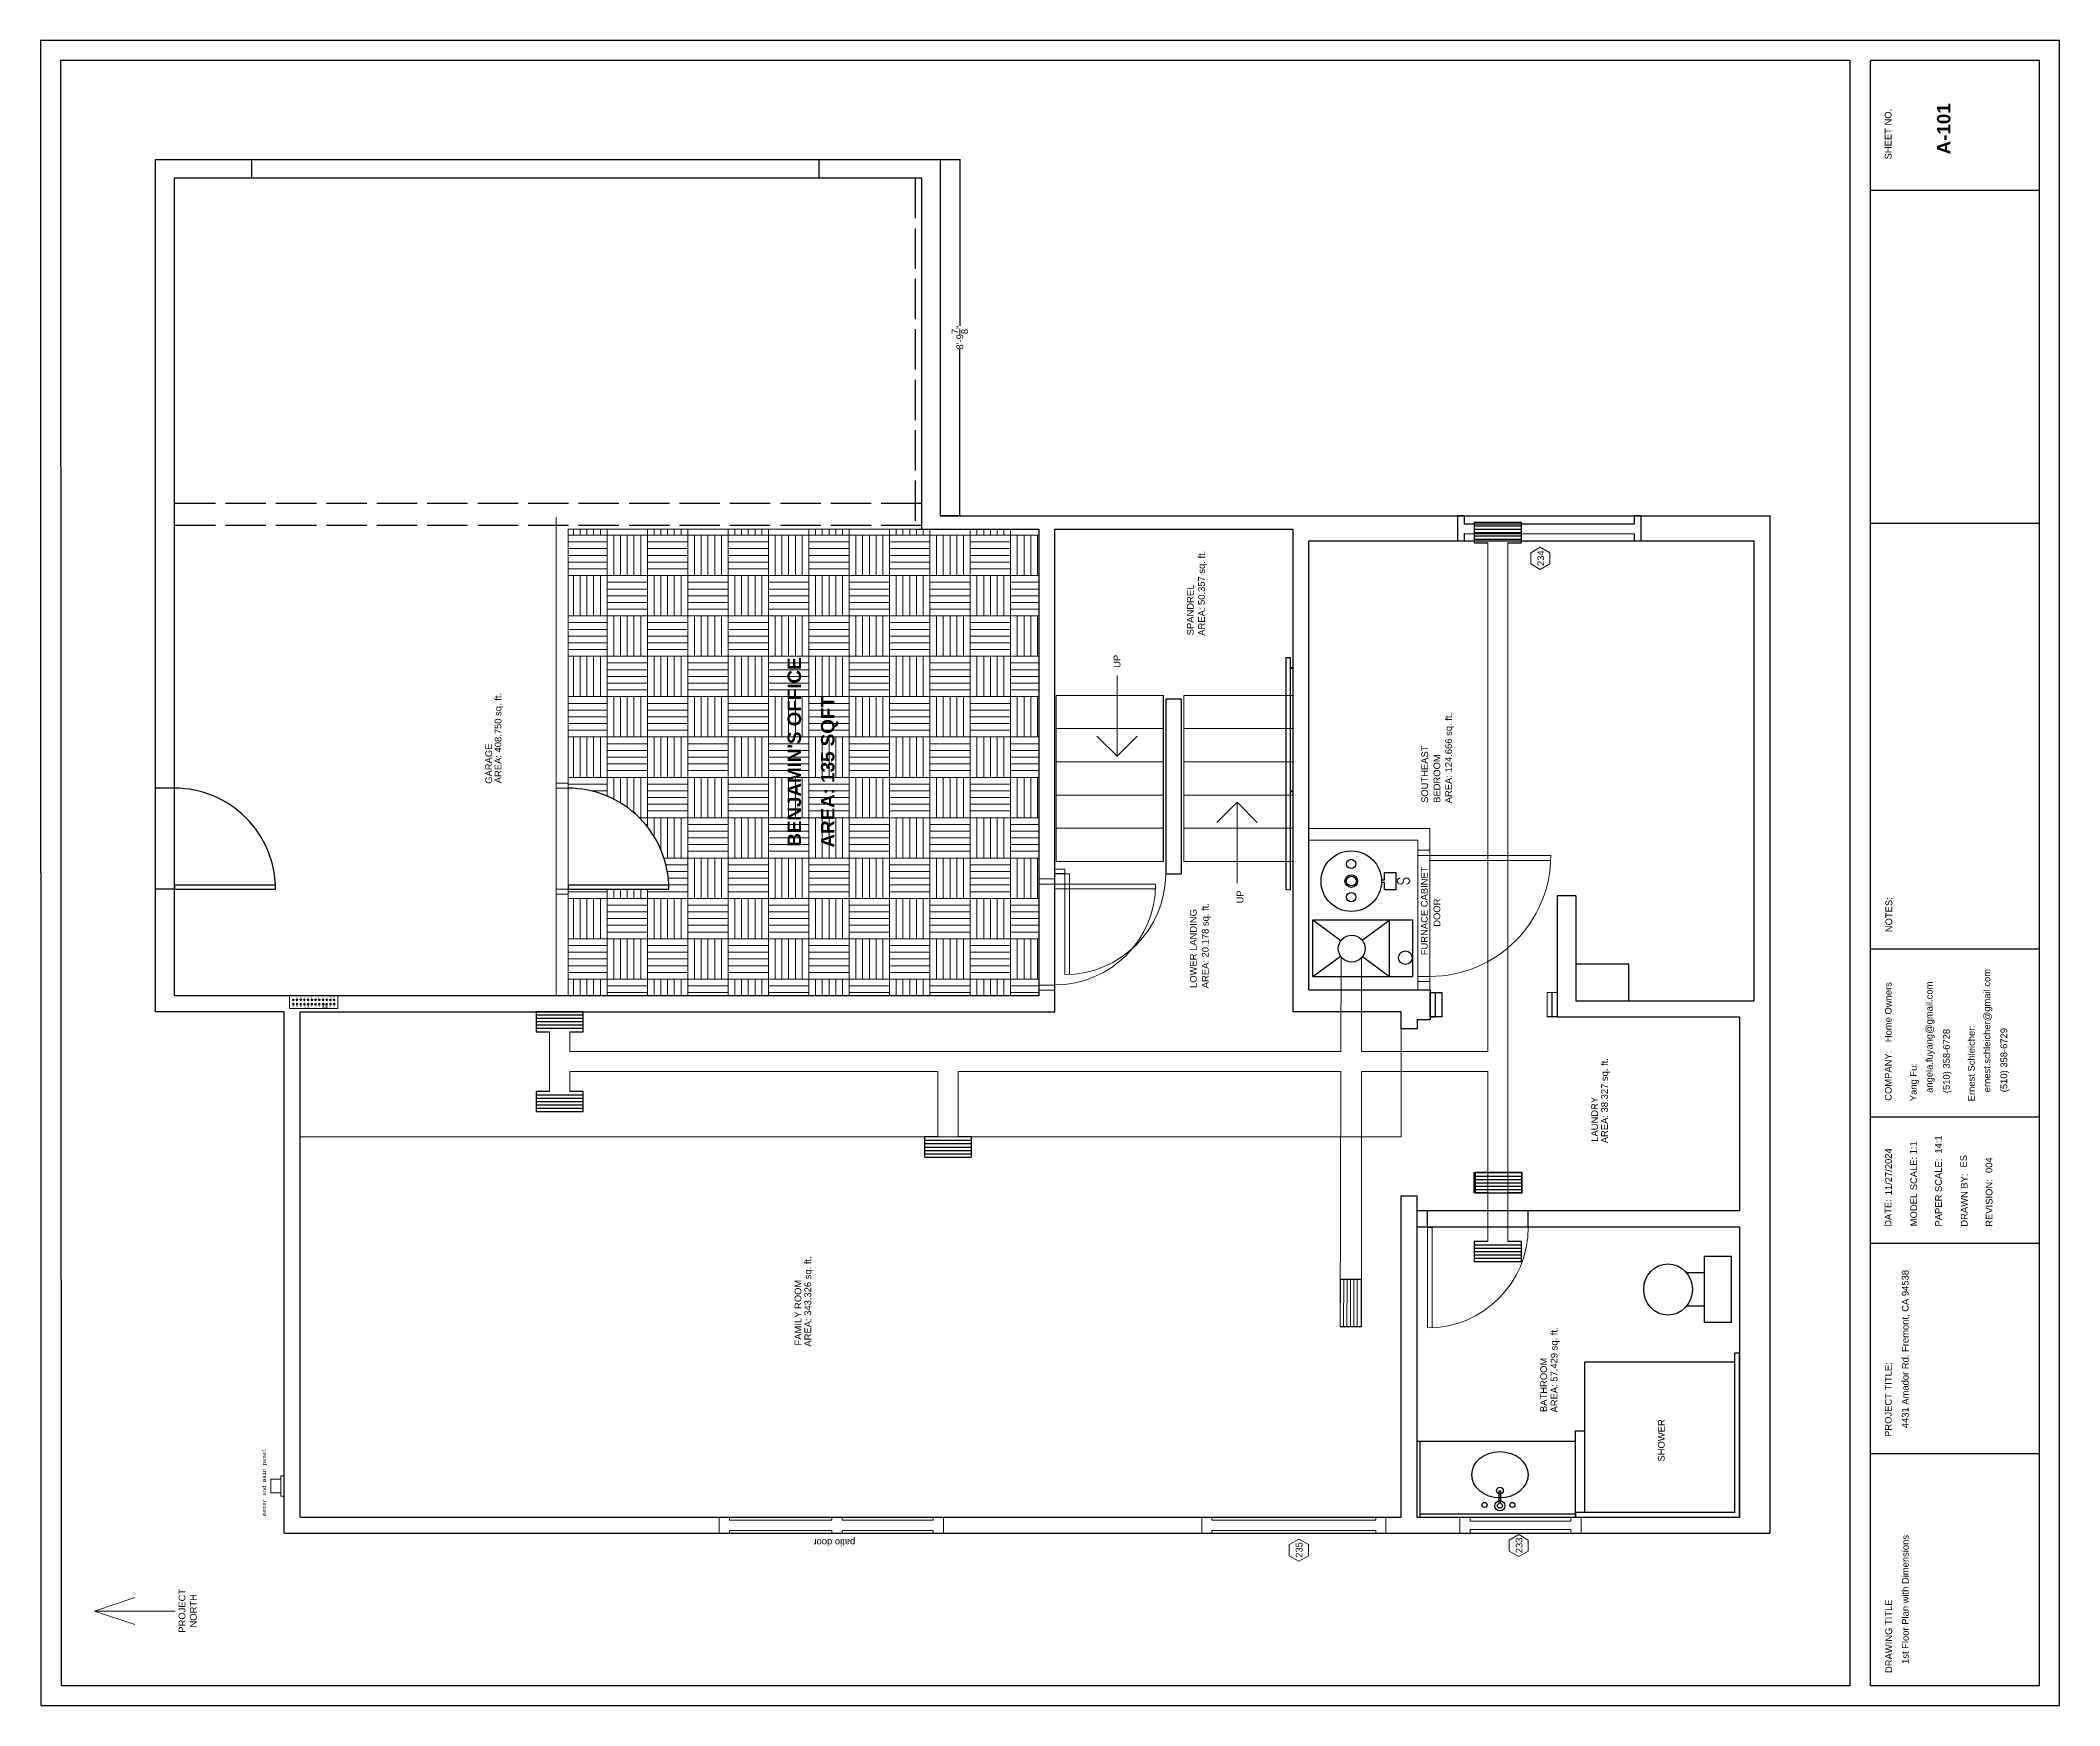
# Model space of a CAD drawing. Header units: inches. Extents: x -601 to 0, y 0 to 781.
# Drawn here: x -601 to 0, y 0 to 495 of the extents above; entities that cross this region are included whole.
import ezdxf

# ---------------------------------------------------------------- set-up
doc = ezdxf.new("R2010")
doc.units = ezdxf.units.IN
doc.header["$MEASUREMENT"] = 0
doc.linetypes.add('ACAD_ISO02W100', pattern=[15, 12, -3])
doc.layers.get('0').update_dxf_attribs({"color": 1, "lineweight": 9})
for name, color, linetype, lineweight in [('00-page-edge', 7, 'Continuous', 9), ('A101-Floorplan-1st-floor', 7, 'Continuous', 9), ('A101-Text', 7, 'Continuous', 9), ('M101-HVAC-1st-floor', 7, 'Continuous', 9)]:
    doc.layers.add(name, color=color, linetype=linetype, lineweight=lineweight)
doc.layers.add('Title Block', color=7, linetype='Continuous')
doc.layers.add('Title Block Text', color=7, linetype='Continuous')
doc.styles.add('Large', font='Arial Bold.ttf', dxfattribs={"height": 4})
doc.styles.add('Reg', font='Courier New.ttf', dxfattribs={"height": 1})
doc.styles.add('Small', font='Arial.ttf', dxfattribs={"height": 0.5})
doc.styles.get("Standard").update_dxf_attribs({"font": 'Arial.ttf', "height": 2})
doc.dimstyles.get("Standard").update_dxf_attribs({"dimtxt": 0.18, "dimasz": 0.1175, "dimexe": 0.18, "dimexo": 0.0625, "dimgap": 0.09, "dimtad": 0, "dimtoh": 1, "dimdec": 3, "dimzin": 0, "dimdsep": 46, "dimlunit": 4, "dimtxsty": 'Standard', "dimblk": 'ARCHTICK', "dimblk1": 'ARCHTICK', "dimblk2": 'ARCHTICK', "dimcen": 0.09, "dimadec": 1, "dimazin": 0, "dimtfac": 1, "dimtdec": 3, "dimtofl": 0, "dimtmove": 0, "dimatfit": 3, "dimfxl": 1, "dimtolj": 1, "dimtzin": 0, "dimarcsym": 0})

# ---------------------------------------------------------------- blocks, each defined once
blk = doc.blocks.new('L1-bathroom-door')
at = {"layer": 'A101-Floorplan-1st-floor'}
for p, q in [((0, 0), (-30, 0)), ((0, -1.375), (-30, -1.375))]:
    blk.add_line(p, q, dxfattribs=at)
at = {"layer": 'A101-Floorplan-1st-floor', "lineweight": 30}
blk.add_line((0, 0), (0, -1.375), dxfattribs=at)
at = {"layer": 'A101-Floorplan-1st-floor'}
blk.add_arc((0, 0), 30, 180, 270, dxfattribs=at)
blk = doc.blocks.new('L1-bathroom-window')
at = {"layer": 'A101-Floorplan-1st-floor'}
for p, q in [((0, 36), (-4.76, 36)), ((-3.69, 33), (-4.76, 33)), ((-3.69, 3), (-3.69, 33)), ((0, 33), (-1.19, 33)), ((-1.19, 3), (-1.19, 33)), ((-4.76, 3), (-3.69, 3)), ((-4.76, 0), (0, 0)), ((-1.19, 3), (0, 3))]:
    blk.add_line(p, q, dxfattribs=at)
at = {"layer": 'A101-Floorplan-1st-floor', "lineweight": 30}
for p, q in [((-4.76, 36), (-4.76, 33)), ((0, 36), (-0.01, 33)), ((-4.76, 3), (-4.76, 0)), ((-0.01, 3), (0, 0))]:
    blk.add_line(p, q, dxfattribs=at)
blk = doc.blocks.new('L1-family-room-window')
at = {"layer": 'A101-Floorplan-1st-floor'}
for p, q in [((0.01, 54.75), (-4.75, 54.75)), ((-3.93, 51.75), (-4.75, 51.75)), ((-3.93, 3), (-3.93, 51.75)), ((0.01, 51.75), (-0.93, 51.75)), ((-0.93, 3), (-0.93, 51.75)), ((-4.75, 3), (-3.93, 3)), ((-4.75, 0), (0.01, 0)), ((-0.93, 3), (0.01, 3))]:
    blk.add_line(p, q, dxfattribs=at)
at = {"layer": 'A101-Floorplan-1st-floor', "lineweight": 30}
for p, q in [((-4.75, 54.75), (-4.75, 51.75)), ((0.01, 54.75), (0.01, 51.75)), ((-4.75, 3), (-4.75, 0)), ((0, 3), (0.01, 0))]:
    blk.add_line(p, q, dxfattribs=at)
blk = doc.blocks.new('L1-family-room-patio-doors')
at = {"layer": 'A101-Floorplan-1st-floor'}
for p, q in [((0, 66.63), (-4.75, 66.63)), ((-0.07, 66.63), (-0.07, 63.63)), ((-3.93, 63.63), (-4.75, 63.63)), ((-3.93, 33.13), (-3.93, 63.63)), ((-0.93, 33.13), (-0.93, 63.63)), ((0, 63.63), (-0.93, 63.63)), ((-4.75, 33.13), (-3.93, 33.13)), ((-4.75, 30.13), (-3.93, 30.13)), ((-3.93, 3), (-3.93, 30.13)), ((-0.93, 33.13), (0, 33.13)), ((-0.93, 3), (-0.93, 30.13)), ((-0.93, 30.13), (0, 30.13)), ((-0.07, 33.13), (-0.07, 30.13)), ((-4.75, 3), (-3.93, 3)), ((-4.75, 0), (0, 0)), ((-0.93, 3), (0, 3)), ((-0.07, 3), (-0.07, 0))]:
    blk.add_line(p, q, dxfattribs=at)
at = {"layer": 'A101-Floorplan-1st-floor', "lineweight": 30}
for p, q in [((-4.75, 66.63), (-4.75, 63.63)), ((-4.75, 33.13), (-4.75, 30.13)), ((-4.75, 3), (-4.75, 0))]:
    blk.add_line(p, q, dxfattribs=at)
blk = doc.blocks.new('lower-landing-to-garage-door')
at = {"layer": 'A101-Floorplan-1st-floor'}
for p, q in [((30, 0), (28.62, 0)), ((30, 0), (30, -30)), ((28.62, 0), (28.62, -29.97))]:
    blk.add_line(p, q, dxfattribs=at)
blk.add_arc((30, 0), 30, 180, 270, dxfattribs=at)
blk = doc.blocks.new('garage-door-exit-to-trailer')
at = {"layer": 'A101-Floorplan-1st-floor', "lineweight": 30}
for p, q in [((0, 0), (0, -30)), ((1.25, 0), (0, 0)), ((1.25, 0), (1.25, -29.97))]:
    blk.add_line(p, q, dxfattribs=at)
blk.add_arc((0, 0), 30, 270, 0, dxfattribs=at)
blk = doc.blocks.new('spandrel-door')
at = {"layer": 'A101-Floorplan-1st-floor'}
for p, q in [((0, 0), (-30, 0)), ((0, -1.38), (0, 0)), ((0, -1.38), (-29.97, -1.38))]:
    blk.add_line(p, q, dxfattribs=at)
blk.add_arc((0, 0), 30, 180, 270, dxfattribs=at)
blk = doc.blocks.new('L1-toilet')
at = {"lineweight": 30}
for p, q in [((-14.81, 8), (-14.81, 13.4)), ((-4.81, 8), (-4.81, 13.4)), ((-19.63, 0), (-19.63, 8)), ((-19.63, 8), (0, 8)), ((0, 0), (0, 8)), ((-19.63, 0), (0, 0))]:
    blk.add_line(p, q, dxfattribs=at)
blk.add_ellipse((-9.81, 18.88), major_axis=(7.62, 0), ratio=0.95082, dxfattribs=at)
blk = doc.blocks.new('L1-bathroom-sink-faucets-bowl')
at = {"lineweight": 30}
for p, q in [((2.21, 0.25), (5.98, 0.25)), ((5.98, 0.25), (5.98, -0.25)), ((2.21, -0.25), (5.98, -0.25))]:
    blk.add_line(p, q, dxfattribs=at)
for centre, radius in [((1.5, 0), 1.5), ((1.5, 0), 0.75), ((1.75, 4.59), 0.75), ((6, 0), 1), ((1.75, -3.69), 0.75)]:
    blk.add_circle(centre, radius, dxfattribs=at)
blk.add_ellipse((10.75, 0), major_axis=(0, -8.38), ratio=0.820896, dxfattribs=at)
blk = doc.blocks.new('L1-granite-splash-and-counter')
at = {"layer": 'A101-Floorplan-1st-floor', "lineweight": 30}
for p, q in [((0, 0), (22.63, 0)), ((0, 0), (0, -0.88)), ((22.63, 0), (22.63, -47.13)), ((0, -0.88), (22.63, -0.88)), ((0, -0.88), (0, -47.13)), ((0.88, -47.13), (0.88, -0.88)), ((0, -47.13), (0.88, -47.13)), ((0.88, -47.13), (22.63, -47.13))]:
    blk.add_line(p, q, dxfattribs=at)
blk = doc.blocks.new('L1-shower-tiles-and-glass-walls')
at = {"layer": 'A101-Floorplan-1st-floor', "lineweight": 30}
for p, q in [((1.37, 48.75), (0, 48.75)), ((0, 48.75), (0, 48.75)), ((0, 48.75), (0, 0)), ((1.37, 1.37), (1.37, 48.75)), ((1.37, 48.75), (25.62, 48.75)), ((25.62, 48.75), (25.62, 46)), ((1.37, 46), (46.12, 46)), ((46.12, 1.37), (46.12, 46)), ((0, 0), (48.88, 0)), ((1.37, 1.37), (48.88, 1.37)), ((48.88, 1.37), (48.88, 0))]:
    blk.add_line(p, q, dxfattribs=at)
blk = doc.blocks.new('L1-south-stairway-5-steps')
at = {"layer": 'A101-Floorplan-1st-floor', "lineweight": 5}
for p, q in [((-49.375, 0), (0, 0)), ((-49.375, 0), (-49.375, -32.40625)), ((-39.5, 0), (-39.5, -32.40625)), ((-29.625, 0), (-29.625, -32.40625)), ((-19.75, 0), (-19.75, -32.40625)), ((-9.875, 0), (-9.875, -32.40625)), ((0, 0), (0, -32.40625))]:
    blk.add_line(p, q, dxfattribs=at)
blk = doc.blocks.new('L1-south-stairway-handrail')
at = {"layer": 'A101-Floorplan-1st-floor', "lineweight": -3}
for p, q in [((-57.8, 1.25), (11.23, 1.25)), ((11.23, 0), (-57.8, 0)), ((-28.71, -0.75), (-28.71, 0)), ((-28.46, -0.75), (-28.46, 0)), ((8.09, 0), (8.09, -0.75)), ((8.34, 0), (8.34, -0.75)), ((11.23, 1.25), (11.23, 0))]:
    blk.add_line(p, q, dxfattribs=at)
at = {"layer": 'A101-Floorplan-1st-floor', "lineweight": 5}
blk.add_line((-57.8, 1.25), (-57.8, 0), dxfattribs=at)
blk = doc.blocks.new('L1-arrow')
at = {"lineweight": 5}
for p, q in [((188.32, -365.98), (182.32, -359.98)), ((182.32, -365.98), (164.32, -365.98)), ((182.32, -365.98), (188.32, -365.98)), ((188.32, -365.98), (182.32, -371.98))]:
    blk.add_line(p, q, dxfattribs=at)
blk = doc.blocks.new('L1-south-east-bedroom-window')
at = {"layer": 'A101-Floorplan-1st-floor', "lineweight": -3}
for p, q in [((7.5, 54.5), (0, 54.5)), ((0, 54.5), (0, 52.5)), ((7.5, 54.5), (7.5, 52.5)), ((2.15, 52.5), (0, 52.5)), ((2.15, 52.5), (2.13, 2)), ((5.1, 52.5), (5.12, 2)), ((7.5, 52.5), (5.1, 52.5)), ((2.13, 2), (0, 2)), ((0, 2), (0, 0)), ((7.5, 0), (0, 0)), ((7.5, 2), (5.12, 2)), ((7.5, 2), (7.5, 0))]:
    blk.add_line(p, q, dxfattribs=at)
blk = doc.blocks.new('L1-Furnace-181')
at = {"layer": 'M101-HVAC-1st-floor', "lineweight": -3}
for p, q in [((-5.56, 27.5, -22.75), (0.48, 19.27, -22.75)), ((-5.56, 27.5, -22.75), (-5.56, -2.25, -22.75)), ((11.25, 27.5, -22.75), (11.25, -2.25, -22.75)), ((5.21, 12.83, -22.75), (11.25, 4.62, -22.75)), ((-5.56, -2.25, -22.75), (11.25, -2.25, -22.75))]:
    blk.add_line(p, q, dxfattribs=at)
at = {"layer": 'M101-HVAC-1st-floor', "lineweight": -3, "elevation": -22.75}
for points in [[(-5.56, 27.5), (11.25, 27.5), (5.09, 19.17)], [(0.33, 12.74), (-5.57, 4.75), (11.25, 4.75)]]:
    blk.add_lwpolyline(points, dxfattribs=at)
at = {"layer": 'M101-HVAC-1st-floor', "lineweight": -3}
for centre, radius in [((2.71, 15.95, -22.75), 4), ((0, 0, -22.75), 2)]:
    blk.add_circle(centre, radius, dxfattribs=at)
blk = doc.blocks.new('L1-furnace-181-reference')
at = {"layer": 'A101-Floorplan-1st-floor', "lineweight": -3}
for p, q in [((0, 29.75), (6.04, 21.52)), ((0, 29.75), (0, 0)), ((16.8, 29.75), (16.8, 0)), ((10.77, 15.08), (16.8, 6.87)), ((0, 0), (16.8, 0))]:
    blk.add_line(p, q, dxfattribs=at)
for points in [[(0, 29.75), (16.8, 29.75), (10.65, 21.42)], [(5.89, 14.99), (-0.01, 7), (16.8, 7)]]:
    blk.add_lwpolyline(points, dxfattribs=at)
for centre, radius in [((8.27, 18.2), 4), ((5.56, 2.25), 2)]:
    blk.add_circle(centre, radius, dxfattribs=at)
at = {"layer": 'A101-Floorplan-1st-floor', "lineweight": 5}
blk.add_blockref('L1-Furnace-181', (5.56, 2.25, 22.75), dxfattribs=at)
blk = doc.blocks.new('_ArchTick')
at = {"color": 0, "linetype": 'ByBlock', "lineweight": 30, "const_width": 0.15}
blk.add_lwpolyline([(-0.5, -0.5), (0.5, 0.5)], dxfattribs=at)
blk = doc.blocks.new('*D456')
at = {"layer": 'A101-Text', "color": 0, "lineweight": -2, "transparency": 16777216}
for p, q in [((-332.89, 459.75), (-326.9, 459.75)), ((-327.08, 459.75), (-327.08, 410.26)), ((-327.08, 353.82), (-327.08, 403.31)), ((-332.89, 353.82), (-326.9, 353.82))]:
    blk.add_line(p, q, dxfattribs=at)
at = {"layer": 'A101-Text', "color": 0, "lineweight": -2, "transparency": 16777216, "xscale": 0.1175, "yscale": 0.1175, "zscale": 0.1175}
for p, rotation in [((-327.08, 459.75), 90), ((-327.08, 353.82), 270)]:
    blk.add_blockref('_ArchTick', p, dxfattribs=dict(at, rotation=rotation))
at = {"layer": 'A101-Text', "color": 0, "lineweight": 5, "transparency": 16777216, "insert": (-327.08, 406.78), "char_height": 2, "attachment_point": 5, "rotation": 90}
blk.add_mtext('\\A1;8\'-9{\\H1x;\\S7/8;}"', dxfattribs=at)
blk = doc.blocks.new('GE-125A-subpanel-171')
at = {"lineweight": 5}
for p, q in [((0, -14.38, -48.5), (0, 0, -48.5)), ((0, 0, -48.5), (3.75, 0, -48.5)), ((3.75, -15.19, -48.5), (3.75, 0.81, -48.5)), ((1, -1.11, -48.5), (1.5, -1.11, -48.5)), ((1, -2.21, -48.5), (1.5, -2.21, -48.5)), ((1, -3.32, -48.5), (1.5, -3.32, -48.5)), ((1, -4.42, -48.5), (1.5, -4.42, -48.5)), ((1, -5.53, -48.5), (1.5, -5.53, -48.5)), ((1.25, -1.36, -48.5), (1.25, -0.86, -48.5)), ((1.25, -2.46, -48.5), (1.25, -1.96, -48.5)), ((1.25, -3.57, -48.5), (1.25, -3.07, -48.5)), ((1.25, -4.67, -48.5), (1.25, -4.17, -48.5)), ((1.25, -5.78, -48.5), (1.25, -5.28, -48.5)), ((2.25, -1.11, -48.5), (2.75, -1.11, -48.5)), ((2.25, -2.21, -48.5), (2.75, -2.21, -48.5)), ((2.25, -3.32, -48.5), (2.75, -3.32, -48.5)), ((2.25, -4.42, -48.5), (2.75, -4.42, -48.5)), ((2.25, -5.53, -48.5), (2.75, -5.53, -48.5)), ((2.5, -1.36, -48.5), (2.5, -0.86, -48.5)), ((2.5, -2.46, -48.5), (2.5, -1.96, -48.5)), ((2.5, -3.57, -48.5), (2.5, -3.07, -48.5)), ((2.5, -4.67, -48.5), (2.5, -4.17, -48.5)), ((2.5, -5.78, -48.5), (2.5, -5.28, -48.5)), ((1.25, -9.96, -48.5), (0, -9.96, -48.5)), ((0, -9.96, -48.5), (0, -11.06, -48.5)), ((0, -11.06, -48.5), (1.25, -11.06, -48.5)), ((1, -6.64, -48.5), (1.5, -6.64, -48.5)), ((1, -7.74, -48.5), (1.5, -7.74, -48.5)), ((1, -8.85, -48.5), (1.5, -8.85, -48.5)), ((1, -9.96, -48.5), (1.5, -9.96, -48.5)), ((1, -11.06, -48.5), (1.5, -11.06, -48.5)), ((1.25, -6.89, -48.5), (1.25, -6.39, -48.5)), ((1.25, -7.99, -48.5), (1.25, -7.49, -48.5)), ((1.25, -9.1, -48.5), (1.25, -8.6, -48.5)), ((1.25, -10.21, -48.5), (1.25, -9.71, -48.5)), ((1.25, -11.06, -48.5), (1.25, -9.96, -48.5)), ((1.25, -11.31, -48.5), (1.25, -10.81, -48.5)), ((1.25, -12.42, -48.5), (1.25, -11.92, -48.5)), ((2.25, -6.64, -48.5), (2.75, -6.64, -48.5)), ((2.25, -7.74, -48.5), (2.75, -7.74, -48.5)), ((2.25, -8.85, -48.5), (2.75, -8.85, -48.5)), ((2.25, -9.96, -48.5), (2.75, -9.96, -48.5)), ((2.25, -11.06, -48.5), (2.75, -11.06, -48.5)), ((2.5, -6.89, -48.5), (2.5, -6.39, -48.5)), ((2.5, -7.99, -48.5), (2.5, -7.49, -48.5)), ((2.5, -9.1, -48.5), (2.5, -8.6, -48.5)), ((2.5, -10.21, -48.5), (2.5, -9.71, -48.5)), ((2.5, -11.31, -48.5), (2.5, -10.81, -48.5)), ((2.5, -12.42, -48.5), (2.5, -11.92, -48.5)), ((0, -14.38, -48.5), (3.75, -14.38, -48.5)), ((1, -12.17, -48.5), (1.5, -12.17, -48.5)), ((1, -13.27, -48.5), (1.5, -13.27, -48.5)), ((1.25, -13.52, -48.5), (1.25, -13.02, -48.5)), ((2.25, -12.17, -48.5), (2.75, -12.17, -48.5)), ((2.25, -13.27, -48.5), (2.75, -13.27, -48.5)), ((2.5, -13.52, -48.5), (2.5, -13.02, -48.5))]:
    blk.add_line(p, q, dxfattribs=at)
for centre in [(1.25, -1.11, -48.5), (1.25, -2.21, -48.5), (1.25, -3.32, -48.5), (1.25, -4.42, -48.5), (1.25, -5.53, -48.5), (2.5, -1.11, -48.5), (2.5, -2.21, -48.5), (2.5, -3.32, -48.5), (2.5, -4.42, -48.5), (2.5, -5.53, -48.5), (1.25, -6.64, -48.5), (1.25, -7.74, -48.5), (1.25, -8.85, -48.5), (1.25, -9.96, -48.5), (1.25, -11.06, -48.5), (1.25, -12.17, -48.5), (2.5, -6.64, -48.5), (2.5, -7.74, -48.5), (2.5, -8.85, -48.5), (2.5, -9.96, -48.5), (2.5, -11.06, -48.5), (2.5, -12.17, -48.5), (1.25, -13.27, -48.5), (2.5, -13.27, -48.5)]:
    blk.add_circle(centre, 0.25, dxfattribs=at)
at = {"lineweight": 5, "style": 'Small'}
for s, p in [('nc', (0.13, -1.28, -48.5)), ('nc', (0.13, -2.39, -48.5)), ('12', (0.12, -5.79, -48.5)), ('nc', (0.14, -3.49, -48.5)), ('11', (0.18, -4.7, -48.5)), ('1', (2.77, -1.36, -48.5)), ('3', (2.83, -3.59, -48.5)), ('2', (2.83, -2.47, -48.5)), ('4', (2.85, -4.67, -48.5)), ('5', (2.84, -5.79, -48.5)), ('13', (0.1, -6.92, -48.5)), ('14', (0.11, -8, -48.5)), ('15', (0.11, -9.11, -48.5)), ('16', (0.12, -10.82, -48.5)), ('nc', (0.14, -12.36, -48.5)), ('10', (2.83, -12.42, -48.5)), ('6', (2.85, -8.02, -48.5)), ('7', (2.86, -9.11, -48.5)), ('9', (2.87, -11.28, -48.5)), ('8', (2.88, -10.2, -48.5)), ('nc', (2.87, -6.81, -48.5)), ('nc', (0.13, -13.46, -48.5)), ('nc', (2.86, -13.46, -48.5))]:
    blk.add_text(s, height=0.5, dxfattribs=at).set_placement(p)
blk = doc.blocks.new('north-arrow')
at = {"layer": '00-page-edge', "lineweight": 5}
for points in [[(-3.99, -12), (0, 0), (4, -12)], [(0, 0), (0, -12), (0, -24)]]:
    blk.add_lwpolyline(points, dxfattribs=at)
blk = doc.blocks.new('window-233')
blk.add_lwpolyline([(-1.66, 2.84), (-3.31, -0.01), (-1.66, -2.87), (1.63, -2.87), (3.28, -0.01), (1.63, 2.84)], close=True)
blk.add_text('233', height=2).set_placement((-2.29, -1.12))
blk = doc.blocks.new('window-235')
blk.add_lwpolyline([(-2, 2.97), (-3.65, 0.11), (-2, -2.74), (1.3, -2.74), (2.94, 0.11), (1.3, 2.97)], close=True)
blk.add_text('235', height=2).set_placement((-2.63, -1))
blk = doc.blocks.new('window-234')
blk.add_lwpolyline([(-1.79, 3.01), (-3.44, 0.15), (-1.79, -2.7), (1.51, -2.7), (3.16, 0.15), (1.51, 3.01)], close=True)
blk.add_text('234', height=2).set_placement((-2.41, -0.96))
blk = doc.blocks.new('meter-and-main-panel')
at = {"layer": 'A101-Floorplan-1st-floor', "lineweight": 5}
for p, q in [((0, 0), (0, 1)), ((0, 1), (6, 1)), ((1, 1), (1, 4)), ((1, 4), (5, 4)), ((5, 4), (5, 1)), ((6, 1), (6, 0))]:
    blk.add_line(p, q, dxfattribs=at)
at = {"layer": 'A101-Floorplan-1st-floor', "lineweight": 5, "style": 'Reg'}
blk.add_text('meter and main panel', height=1, dxfattribs=at).set_placement((-5.88, 5.49))
blk = doc.blocks.new('old-furnace-cabinet-door')
at = {"lineweight": 5}
for p, q in [((-1.5, 35.97), (-1.5, 0)), ((0, 36), (0, 0)), ((0, 0), (-36, 0)), ((-1.5, 0), (0, 0))]:
    blk.add_line(p, q, dxfattribs=at)
blk.add_arc((0, 0), 36, 90, 180, dxfattribs=at)
blk = doc.blocks.new('FURNACE-CABINET')
at = {"lineweight": 5}
for p, q in [((257.32, 223.32), (257.32, 190.82)), ((260.82, 223.32), (260.82, 187.32)), ((212.82, 190.82), (257.32, 190.82)), ((212.82, 187.32), (218.82, 187.32)), ((215.32, 190.82), (215.32, 187.32)), ((216.82, 190.82), (216.82, 187.32)), ((252.82, 190.82), (252.82, 187.32)), ((254.32, 190.82), (254.32, 187.32)), ((260.82, 187.32), (254.82, 187.32))]:
    blk.add_line(p, q, dxfattribs=at)
at = {"lineweight": 5, "xscale": -1, "rotation": 180}
blk.add_blockref('old-furnace-cabinet-door', (252.82, 187.32), dxfattribs=at)
at = {"lineweight": 5}
for s, p in [('FURNACE CABINET', (223.12, 187.95)), ('DOOR', (231.58, 184.2))]:
    blk.add_text(s, height=2, dxfattribs=at).set_placement(p)
blk = doc.blocks.new('L1-ceiling-register-119')
at = {"layer": 'A101-Floorplan-1st-floor', "lineweight": 30}
for p, q in [((-6, 0, -95.12), (-6, -14, -95.12)), ((0, 0, -95.12), (-6, 0, -95.12)), ((0, -14, -95.12), (0, 0, -95.12)), ((-6, -14, -95.12), (0, -14, -95.12))]:
    blk.add_line(p, q, dxfattribs=at)
blk = doc.blocks.new('upstairs-bathroom-register')
at = {"layer": 'M101-HVAC-1st-floor', "lineweight": 30}
for p, q in [((107.19, 170.08), (107.19, 174.08)), ((107.19, 174.08), (113.19, 174.08)), ((108.19, 174.08), (108.19, 160.08)), ((109.19, 174.08), (109.19, 160.08)), ((110.19, 174.08), (110.19, 160.08)), ((111.19, 174.08), (111.19, 160.08)), ((112.19, 174.08), (112.19, 160.08)), ((113.19, 174.08), (113.19, 160.08)), ((107.19, 160.08), (107.19, 164.08)), ((113.19, 160.08), (107.19, 160.08))]:
    blk.add_line(p, q, dxfattribs=at)

msp = doc.modelspace()

# ---------------------------------------------------------------- hatches: boundary and pattern name
at = {"layer": 'A101-Floorplan-1st-floor', "lineweight": 5}
h = msp.add_hatch(dxfattribs=at)
h.set_pattern_fill('AR-PARQ1', color=256)
h.set_pattern_definition([(180, (0, 0), (-12, -12), [12, -12]), (180, (6e-16, 2), (-12, -12), [12, -12]), (180, (1e-15, 4), (-12, -12), [12, -12]), (180, (2e-15, 6), (-12, -12), [12, -12]), (180, (2e-15, 8), (-12, -12), [12, -12]), (180, (3e-15, 10), (-12, -12), [12, -12]), (180, (3e-15, 12), (-12, -12), [12, -12]), (90, (-12, 3e-15), (12, 12), [12, -12]), (90, (-14, 4e-15), (12, 12), [12, -12]), (90, (-16, 5e-15), (12, 12), [12, -12]), (90, (-18, 5e-15), (12, 12), [12, -12]), (90, (-20, 6e-15), (12, 12), [12, -12]), (90, (-22, 6e-15), (12, 12), [12, -12]), (90, (-24, 7e-15), (12, 12), [12, -12])])
h.paths.add_polyline_path([(-413.61, 242.7861), (-443.606, 242.7861), (-443.606, 211.0687), (-303.606, 211.0687), (-303.606, 349.8187), (-443.606, 349.8187), (-443.606, 272.7821, -0.41421356)])

# ---------------------------------------------------------------- linework, layer by layer
for p, q in [((-50.2738, 6), (-50.2738, 6)), ((-50.2738, 6), (-50.2738, 6)), ((-48, 6), (-48, 6)), ((-48, 6), (-48, 6))]:
    msp.add_line(p, q)
at = {"layer": '00-page-edge', "lineweight": -3}
for p, q in [((0, 495.1368), (-600.528, 495.1368)), ((-600.528, 495.1368), (-600.3608, 0)), ((0, 0), (0, 495.1368)), ((-62.2738, 489.1368), (-594.526, 489.1368)), ((-594.526, 489.1368), (-594.365, 6)), ((-62.2738, 6), (-62.2738, 489.1368)), ((-600.3608, 0), (0, 0)), ((-594.365, 6), (-62.2738, 6))]:
    msp.add_line(p, q, dxfattribs=at)
at = {"layer": 'A101-Floorplan-1st-floor', "lineweight": -3}
for p, q in [((-566.3005, 206.3187), (-566.3005, 459.7508)), ((-566.3005, 459.7508), (-332.9567, 459.7508)), ((-537.613, 454.2508), (-537.613, 459.7508)), ((-368.9255, 454.2508), (-368.9255, 459.7508)), ((-332.9567, 459.7508), (-332.9567, 353.8173)), ((-332.9567, 353.8173), (-86.177, 353.8173)), ((-298.856, 206.3187), (-298.856, 349.8187)), ((-298.856, 349.8187), (-228.0748, 349.8187)), ((-228.0748, 349.8187), (-228.0748, 206.3187)), ((-86.177, 353.8173), (-86.177, 51.2875)), ((-223.3248, 212.8187), (-223.3248, 346.3187)), ((-223.3248, 346.3187), (-90.927, 346.3187)), ((-90.927, 346.3187), (-90.927, 209.5062)), ((-266.481, 251.0048), (-266.481, 300.3798)), ((-560.613, 272.7821), (-566.3005, 272.7821)), ((-295.856, 247.3701), (-298.856, 247.3701)), ((-560.613, 242.7861), (-566.3005, 242.7861)), ((-143.8645, 240.7562), (-149.4498, 240.7562)), ((-149.4498, 240.7562), (-149.4498, 204.7562)), ((-143.8645, 240.7562), (-143.8645, 209.5062)), ((-128.0833, 220.5062), (-143.8645, 220.5062)), ((-128.0833, 209.5062), (-128.0833, 220.5062)), ((-223.3248, 212.8187), (-187.231, 212.8187)), ((-187.231, 212.8187), (-187.231, 203.9437)), ((-187.231, 204.7562), (-187.231, 212.0062)), ((-187.231, 212.0062), (-183.731, 212.0062)), ((-185.731, 212.0062), (-185.731, 204.7562)), ((-183.731, 212.0062), (-183.731, 204.7562)), ((-150.9498, 204.7562), (-150.9498, 212.0062)), ((-149.4498, 212.0062), (-149.4498, 204.7562)), ((-527.988, 206.3187), (-566.3005, 206.3187)), ((-527.988, 51.2875), (-527.988, 206.3187)), ((-523.238, 56.0375), (-523.238, 206.3187)), ((-523.238, 206.3187), (-298.856, 206.3187)), ((-195.8317, 206.3187), (-228.0748, 206.3187)), ((-195.8317, 201.2562), (-195.8317, 206.3187)), ((-187.231, 204.7562), (-185.731, 204.7562)), ((-183.731, 204.7562), (-187.231, 204.7562)), ((-149.4498, 204.7562), (-152.4498, 204.7562)), ((-149.4498, 204.7562), (-95.1998, 204.7562)), ((-90.927, 209.5062), (-143.8645, 209.5062)), ((-95.1998, 204.7562), (-95.1998, 147.1625)), ((-191.0817, 201.2562), (-195.8317, 201.2562)), ((-187.231, 203.9437), (-191.0817, 203.9437)), ((-191.0817, 203.9437), (-191.0817, 201.2562)), ((-195.8317, 56.0375), (-195.8317, 151.6)), ((-195.8317, 151.6), (-191.0817, 151.6)), ((-191.0817, 56.0375), (-191.0817, 151.6)), ((-95.1998, 147.1625), (-191.0817, 147.1625)), ((-188.0192, 147.1625), (-191.0817, 147.1625)), ((-188.0192, 142.2875), (-188.0192, 147.1625)), ((-158.0192, 142.2875), (-158.0192, 147.1625)), ((-95.1998, 142.2875), (-191.0817, 142.2875)), ((-95.1998, 142.2875), (-95.1998, 56.0375)), ((-523.238, 56.0375), (-195.8317, 56.0375)), ((-191.0817, 56.0375), (-95.1998, 56.0375)), ((-527.988, 51.2875), (-86.177, 51.2875))]:
    msp.add_line(p, q, dxfattribs=at)
at = {"layer": 'A101-Floorplan-1st-floor', "linetype": 'ACAD_ISO02W100', "lineweight": -3}
for p, q in [((-340.363, 454.2508), (-340.363, 349.8187)), ((-338.4567, 357.4437), (-560.613, 357.4437)), ((-338.4567, 350.9437), (-560.613, 350.9437))]:
    msp.add_line(p, q, dxfattribs=at)
at = {"layer": 'A101-Floorplan-1st-floor', "lineweight": 5}
for p, q in [((-447.106, 211.0687), (-447.106, 353.3187)), ((-298.4185, 300.3798), (-298.4185, 251.0048)), ((-266.481, 300.3798), (-298.4185, 300.3798)), ((-266.481, 290.5048), (-298.4185, 290.5048)), ((-266.481, 280.6298), (-298.4185, 280.6298)), ((-443.606, 274.2821), (-447.106, 274.2821)), ((-443.606, 272.7821), (-447.106, 272.7821)), ((-266.481, 270.7548), (-298.4185, 270.7548)), ((-266.481, 260.8798), (-298.4185, 260.8798)), ((-190.8248, 257.3187), (-190.8248, 236.153)), ((-295.856, 248.7451), (-298.856, 248.7451)), ((-266.481, 251.0048), (-298.4185, 251.0048)), ((-295.856, 247.3701), (-295.856, 248.7451)), ((-443.606, 242.7861), (-447.106, 242.7861)), ((-443.606, 241.2861), (-447.106, 241.2861)), ((-298.856, 245.7878), (-303.606, 245.7878)), ((-298.856, 244.2878), (-303.606, 244.2878)), ((-303.606, 214.2563), (-298.856, 214.2563)), ((-303.606, 212.7563), (-298.856, 212.7563)), ((-152.4498, 204.7562), (-152.4498, 212.0062)), ((-152.4498, 212.0062), (-149.4498, 212.0062)), ((-298.856, 206.3187), (-300.231, 206.3187)), ((-195.8317, 201.2562), (-195.8317, 169.0945)), ((-523.238, 169.0945), (-195.8317, 169.0945)), ((-191.0817, 142.2875), (-167.0817, 142.2875))]:
    msp.add_line(p, q, dxfattribs=at)
at = {"layer": 'A101-Floorplan-1st-floor'}
for p, q in [((-197.0087, 245.153), (-197.4144, 245.153)), ((-193.3314, 245.153), (-193.0929, 245.153))]:
    msp.add_line(p, q, dxfattribs=at)
at = {"layer": 'A101-Floorplan-1st-floor', "lineweight": -3}
for points in [[(-340.363, 349.8187), (-303.606, 349.8187), (-303.606, 211.0687), (-560.613, 211.0687), (-560.613, 454.2508), (-338.4567, 454.2508), (-338.4567, 349.8187)], [(-201.6644, 245.528), (-200.8043, 245.528), (-200.8043, 247.7155), (-197.4144, 247.7155), (-197.4144, 242.5905), (-200.8043, 242.5905), (-200.8043, 244.778), (-201.6644, 244.778)]]:
    msp.add_lwpolyline(points, dxfattribs=at)
at = {"layer": 'A101-Floorplan-1st-floor', "lineweight": 5}
for points in [[(-443.606, 349.8187), (-303.606, 349.8187), (-303.606, 211.0687), (-443.606, 211.0687)], [(-187.3248, 260.8187), (-223.3248, 260.8187), (-223.3248, 212.8187), (-187.3248, 212.8187)]]:
    msp.add_lwpolyline(points, close=True, dxfattribs=at)
at = {"layer": 'A101-Floorplan-1st-floor', "lineweight": -3}
msp.add_lwpolyline([(-261.106, 247.3701), (-261.106, 299.2672), (-265.856, 299.2672), (-265.856, 247.3701)], close=True, dxfattribs=at)
for centre, radius in [((-210.6644, 245.153), 9), ((-210.6644, 245.153), 1.8761), ((-210.6644, 245.153), 1.4488), ((-210.6644, 250.2528), 1.3881), ((-210.6644, 240.3992), 1.3886)]:
    msp.add_circle(centre, radius, dxfattribs=at)
at = {"layer": 'A101-Floorplan-1st-floor'}
for centre, start, end in [((-196.0928, 245.153), 90, 270), ((-196.0793, 245.153), 270, 0), ((-194.2473, 245.153), 270, 180)]:
    msp.add_arc(centre, 0.916, start, end, dxfattribs=at)
at = {"layer": 'M101-HVAC-1st-floor', "lineweight": 30}
for p, q in [((-160.0817, 351.7864), (-174.0817, 351.7864)), ((-174.0817, 351.7864), (-174.0817, 345.7864)), ((-174.0817, 350.7864), (-160.0817, 350.7864)), ((-174.0817, 349.7864), (-160.0817, 349.7864)), ((-174.0817, 348.7864), (-160.0817, 348.7864)), ((-160.0817, 345.7864), (-160.0817, 351.7864)), ((-174.0817, 347.7864), (-160.0817, 347.7864)), ((-174.0817, 346.7864), (-160.0817, 346.7864)), ((-174.0817, 345.7864), (-170.0817, 345.7864)), ((-164.0817, 345.7864), (-160.0817, 345.7864)), ((-439.0948, 206.3187), (-453.0948, 206.3187)), ((-453.0948, 206.3187), (-453.0948, 200.3187)), ((-439.0948, 205.3187), (-453.0948, 205.3187)), ((-439.0948, 204.3187), (-453.0948, 204.3187)), ((-439.0948, 200.3187), (-439.0948, 206.3187)), ((-439.0948, 203.3187), (-453.0948, 203.3187)), ((-439.0948, 202.3187), (-453.0948, 202.3187)), ((-439.0948, 201.3187), (-453.0948, 201.3187)), ((-453.0948, 200.3187), (-449.0948, 200.3187)), ((-443.0948, 200.3187), (-439.0948, 200.3187)), ((-453.0948, 182.6316), (-453.0948, 176.6316)), ((-449.0948, 182.6316), (-453.0948, 182.6316)), ((-453.0948, 181.6316), (-439.0948, 181.6316)), ((-453.0948, 180.6316), (-439.0948, 180.6316)), ((-439.0948, 182.6316), (-443.0948, 182.6316)), ((-439.0948, 176.6316), (-439.0948, 182.6316)), ((-453.0948, 179.6316), (-439.0948, 179.6316)), ((-453.0948, 178.6316), (-439.0948, 178.6316)), ((-453.0948, 177.6316), (-439.0948, 177.6316)), ((-453.0948, 176.6316), (-439.0948, 176.6316)), ((-337.613, 169.0945), (-337.613, 163.0945)), ((-333.613, 169.0945), (-337.613, 169.0945)), ((-323.613, 169.0945), (-327.613, 169.0945)), ((-323.613, 163.0945), (-323.613, 169.0945)), ((-337.613, 168.0945), (-323.613, 168.0945)), ((-337.613, 167.0945), (-323.613, 167.0945)), ((-337.613, 166.0945), (-323.613, 166.0945)), ((-337.613, 165.0945), (-323.613, 165.0945)), ((-337.613, 164.0945), (-323.613, 164.0945)), ((-337.613, 163.0945), (-323.613, 163.0945)), ((-170.0817, 138.0375), (-174.0817, 138.0375)), ((-174.0817, 138.0375), (-174.0817, 132.0375)), ((-174.0817, 137.0375), (-160.0817, 137.0375)), ((-174.0817, 136.0375), (-160.0817, 136.0375)), ((-174.0817, 135.0375), (-160.0817, 135.0375)), ((-174.0817, 134.0375), (-160.0817, 134.0375)), ((-174.0817, 133.0375), (-160.0817, 133.0375)), ((-160.0817, 138.0375), (-164.0817, 138.0375)), ((-160.0817, 132.0375), (-160.0817, 138.0375)), ((-207.6644, 126.7233), (-213.9125, 126.7233)), ((-207.6644, 112.7233), (-207.6644, 126.7233)), ((-174.0817, 132.0375), (-160.0817, 132.0375)), ((-213.9433, 112.7233), (-207.6644, 112.7233))]:
    msp.add_line(p, q, dxfattribs=at)
at = {"layer": 'M101-HVAC-1st-floor', "lineweight": 5}
for p, q in [((-170.0817, 345.7864), (-170.0817, 194.5062)), ((-164.0817, 345.7864), (-164.0817, 138.0375)), ((-213.6644, 222.6128), (-213.7569, 194.5062)), ((-207.6644, 222.2875), (-207.6644, 194.5062)), ((-449.0948, 182.6316), (-449.0948, 200.3187)), ((-443.0948, 194.5062), (-443.0948, 200.3187)), ((-443.0948, 194.5062), (-213.6644, 194.5062)), ((-207.6644, 194.5062), (-170.0817, 194.5062)), ((-443.0948, 188.5062), (-333.613, 188.5062)), ((-443.0948, 182.6316), (-443.0948, 188.5062)), ((-333.613, 169.0945), (-333.613, 188.5062)), ((-327.613, 169.0945), (-327.613, 188.5062)), ((-327.613, 188.5062), (-213.7766, 188.5062)), ((-213.7766, 188.5062), (-213.9433, 112.7233)), ((-207.6644, 188.5062), (-207.6644, 126.7233)), ((-207.6644, 188.5062), (-170.0817, 188.5062)), ((-170.0817, 188.5062), (-170.0817, 138.0375)), ((-213.9433, 112.7233), (-213.9125, 126.7233)), ((-212.9433, 112.7211), (-212.9125, 126.7211)), ((-211.9433, 112.7189), (-211.9125, 126.7189)), ((-210.9433, 112.7167), (-210.9125, 126.7167)), ((-209.9433, 112.7145), (-209.9125, 126.7145)), ((-208.9433, 112.7123), (-208.9125, 126.7123))]:
    msp.add_line(p, q, dxfattribs=at)
at = {"layer": 'Title Block'}
for p, q in [((-56.2738, 6), (-56.2738, 489.1368)), ((-6, 489.1368), (-56.2738, 489.1368)), ((-6, 450.5228), (-56.2738, 450.5228)), ((-6, 351.4866), (-56.2738, 351.4866)), ((-56.2738, 224.9866), (-6, 224.9866)), ((-56.2738, 175.0416), (-6, 175.0416)), ((-56.2738, 137.5468), (-6, 137.5468)), ((-56.2738, 74.9815), (-6, 74.9815)), ((-56.2738, 6), (-6, 6))]:
    msp.add_line(p, q, dxfattribs=at)
at = {"layer": 'Title Block', "lineweight": -3}
msp.add_line((-6, 6), (-6, 489.1368), dxfattribs=at)

# ---------------------------------------------------------------- block references
at = {"lineweight": 5, "rotation": 89.99999999999999}
for name, p in [('L1-south-stairway-handrail', (-228.8248, 300.3798)), ('L1-south-stairway-5-steps', (-260.481, 300.3798)), ('upstairs-bathroom-register', (0, 45.2823)), ('meter-and-main-panel', (-527.988, 62.2875))]:
    msp.add_blockref(name, p, dxfattribs=at)
at = {"lineweight": -3, "rotation": 89.99999999999999}
for name, p in [('garage-door-exit-to-trailer', (-560.613, 242.7861)), ('garage-door-exit-to-trailer', (-443.606, 242.7861)), ('L1-bathroom-door', (-188.0192, 142.2875)), ('L1-shower-tiles-and-glass-walls', (-95.1998, 56.0375))]:
    msp.add_blockref(name, p, dxfattribs=at)
at = {"layer": '00-page-edge', "lineweight": 5, "rotation": 89.99999999999999}
msp.add_blockref('north-arrow', (-584.4419, 28.1228), dxfattribs=at)
at = {"layer": 'A101-Floorplan-1st-floor', "lineweight": 5}
for name, p, rotation in [('L1-south-east-bedroom-window', (-124.5435, 346.3187), 89.99999999999999), ('window-234', (-154.2931, 341.2576), 89.99999999999999), ('L1-arrow', (85.6559, 470.5934), 270), ('L1-arrow', (-610.6086, 80.2707), 89.99999999999999), ('FURNACE-CABINET', (0, 0), 89.99999999999999), ('L1-furnace-181-reference', (-192.3191, 216.8187), 89.99999999999999), ('GE-125A-subpanel-171', (-526.4305, 207.3187, 48.5), 89.99999999999999), ('window-235', (-226.1724, 46.5635), 89.99999999999999), ('window-233', (-160.8763, 47.602), 89.99999999999999)]:
    msp.add_blockref(name, p, dxfattribs=dict(at, rotation=rotation))
at = {"layer": 'A101-Floorplan-1st-floor', "lineweight": -3, "rotation": 89.99999999999999}
for name, p in [('spandrel-door', (-295.856, 247.3701)), ('lower-landing-to-garage-door', (-298.856, 214.2878)), ('L1-toilet', (-97.5748, 133.5375)), ('L1-granite-splash-and-counter', (-191.0817, 56.0375)), ('L1-bathroom-sink-faucets-bowl', (-166.4498, 57.9125)), ('L1-family-room-patio-doors', (-331.9829, 56.0375)), ('L1-family-room-window', (-200.363, 56.0375)), ('L1-bathroom-window', (-142.3322, 56.043))]:
    msp.add_blockref(name, p, dxfattribs=at)
at = {"layer": 'M101-HVAC-1st-floor', "lineweight": 5, "rotation": 89.99999999999999}
msp.add_blockref('L1-ceiling-register-119', (-173.8601, 158.4739, 95.125), dxfattribs=at)

# ---------------------------------------------------------------- texts
at = {"layer": '00-page-edge', "lineweight": 5, "insert": (-556.7165, 28.1902), "char_height": 2, "width": 33.772132, "attachment_point": 5, "rotation": 90}
msp.add_mtext('PROJECT\\PNORTH', dxfattribs=at)
at = {"layer": 'A101-Floorplan-1st-floor', "lineweight": 5}
for s, rotation, p in [('UP', 90, (-279.3171, 308.5645)), ('UP', 90, (-242.7605, 238.5236)), ('patio door', 180, (-358.1903, 49.4938))]:
    msp.add_text(s, height=2, rotation=rotation, dxfattribs=at).set_placement(p)
at = {"layer": 'A101-Text', "lineweight": 5}
for s, p in [('AREA: 50.357 sq. ft.', (-254.1997, 318.1066)), ('SPANDREL', (-257.5311, 318.2417)), ('AREA: 408.750 sq. ft.', (-463.4144, 274.2411)), ('AREA: 124.666 sq. ft.', (-180.7284, 268.3027)), ('GARAGE', (-466.1867, 274.0935)), ('SOUTHEAST', (-187.811, 268.4022)), ('BEDROOM', (-184.1895, 268.427)), ('LOWER LANDING', (-256.6486, 213.3881)), ('AREA: 20.178 sq. ft.', (-253.1009, 213.297)), ('AREA: 38.327 sq. ft.', (-134.3509, 167.2142)), ('LAUNDRY', (-137.2841, 167.6544)), ('AREA: 343.326 sq. ft.', (-371.2875, 106.7378)), ('FAMILY ROOM', (-374.2092, 107.0675)), ('AREA: 57.429 sq. ft.', (-149.3391, 87.1546)), ('BATHROOM', (-152.4482, 87.294)), ('SHOWER', (-117.468, 72.5642))]:
    msp.add_text(s, height=2, rotation=90, dxfattribs=at).set_placement(p)
at = {"layer": 'A101-Text', "lineweight": 5, "style": 'Large'}
for s, p in [("BENJAMIN'S OFFICE", (-374.3051, 255.3931)), ('AREA: 135 SQFT', (-364.3703, 255.1316))]:
    msp.add_text(s, height=4, rotation=90, dxfattribs=at).set_placement(p)
at = {"layer": 'Title Block Text'}
for s, p in [('SHEET NO.', (-49.9961, 459.7385)), ('NOTES:', (-49.7964, 229.9668)), ('ernest.schleicher@gmail.com', (-20.6167, 182.3627)), ('Home Owners', (-49.9728, 197.2658)), ('angela.fuyang@gmail.com', (-37.7758, 182.1777)), ('(510) 358-6728', (-32.6716, 182.1126)), ('Ernest Schleicher:', (-25.2347, 179.6915)), ('(510) 358-6729', (-15.5883, 182.3803)), ('COMPANY:', (-49.9587, 179.8432)), ('Yang Fu:', (-42.4956, 179.726)), ('14:1', (-35.0511, 164.1124)), ('11/27/2024', (-49.8854, 151.7304)), ('1:1', (-42.5365, 163.9212)), ('MODEL SCALE:', (-42.389, 142.5256)), ('PAPER SCALE:', (-35.0207, 142.4595)), ('ES', (-27.5445, 159.9989)), ('004', (-20.0139, 158.3614)), ('DRAWN BY:', (-27.3721, 142.4071)), ('REVISION:', (-19.9642, 142.4025)), ('DATE:', (-50.0044, 142.354)), ('4431 Amador Rd. Fremont, CA 94538', (-44.9245, 82.4775)), ('PROJECT TITLE:', (-49.9526, 79.8878)), ('1st Floor Plan with Dimensions', (-44.8953, 12.3827)), ('DRAWING TITLE', (-49.8086, 9.6863))]:
    msp.add_text(s, height=2, rotation=90, dxfattribs=at).set_placement(p)
at = {"layer": 'Title Block Text', "style": 'Large'}
msp.add_text('A-101', height=4, rotation=90, dxfattribs=at).set_placement((-32.4685, 461.2292))

# ---------------------------------------------------------------- dimensions: what is measured, and where the dimension line sits
at = {"layer": 'A101-Text', "lineweight": 5}
dim = msp.add_linear_dim(base=(-327.0754, 353.81732), p1=(-332.95673, 459.75083), p2=(-332.95673, 353.81732), angle=90, dimstyle='Standard', dxfattribs=at)
dim.commit()
dim.dimension.update_dxf_attribs({"geometry": '*D456', "text_midpoint": (-327.0754, 406.78407)})

doc.saveas('drawing.dxf')
